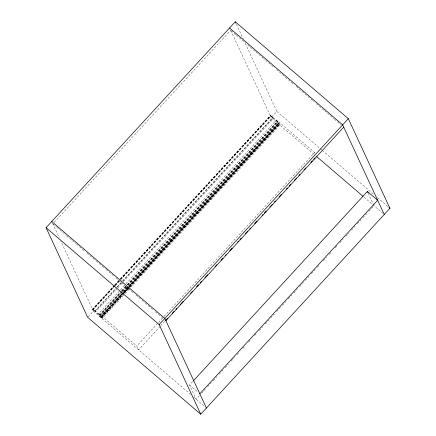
<?xml version="1.0" encoding="UTF-8"?>
<svg xmlns="http://www.w3.org/2000/svg" width="436" height="436" viewBox="0 0 436 436"><rect width="100%" height="100%" fill="white"/><g stroke="black" fill="none" stroke-linecap="round" stroke-linejoin="round"><path stroke-width="0.33" stroke-dasharray="2.18 1.64" d="M54.206 222.322L230.649 30.28M114.216 285.417L92.563 308.982L99.762 315.168L121.415 291.602M114.673 284.915L119.742 279.4M120.205 278.898L270.391 115.436L277.53 121.497L127.405 285.084M92.852 309.168L114.505 285.602M114.962 285.1L120.031 279.585M120.489 279.084L270.674 115.627M114.57 285.738L92.912 309.298L93.751 310.279M115.022 285.231L120.102 279.721M120.554 279.214L270.745 115.763L272.887 117.616M93.01 309.516L114.663 285.951M115.12 285.449L120.189 279.934M120.652 279.432L270.745 115.763M114.902 286.027L93.249 309.593L94.944 311.081A4.24 0.507 42.6 0 0 94.519 310.764L94.476 310.732M115.366 285.526L120.434 280.01M120.892 279.503L271.078 116.047M88.116 316.847L93.353 311.141L60.871 241.163M314.034 154.317L271.181 117.6L276.855 111.42L244.945 42.674M94.972 311.064L116.625 287.498M117.088 286.997L122.151 281.482M122.614 280.98L272.8 117.524A4.24 0.507 42.6 0 0 272.347 117.224L271.557 116.635M95.059 311.162L115.333 289.101M117.175 287.095L122.244 281.58M122.701 281.078L272.887 117.616M94.694 310.988L94.743 311.021A3.782 0.452 42.6 0 1 95.707 311.773L117.36 288.207M117.824 287.706L122.892 282.19M123.35 281.689L273.536 118.232L276.402 120.614L278.032 123.47L128.767 285.929M122.036 291.897L99.926 315.964L100.95 316.841L128.593 286.757L100.547 317.31L98.765 313.468L119.955 290.403M120.418 289.902L125.486 284.386M125.944 283.885L276.593 119.922L314.623 152.513L315.135 153.608M99.419 314.874L119.687 292.812M121.53 290.807L126.598 285.291M127.061 284.79L277.247 121.333L277.59 121.628M121.355 291.477L99.762 315.168M121.813 290.976L126.881 285.455M127.345 284.953L277.53 121.497M121.873 291.101L126.941 285.585M122.5 291.395L127.568 285.88M128.026 285.378L277.754 122.418L278.778 123.301L129.056 286.256M122.096 292.022L99.986 316.089L101.757 317.686L102.449 318.187L124.571 294.12M122.56 291.521L127.623 286.005M128.086 285.504L277.808 122.549L280.272 124.642L130.56 287.602M121.399 293.951L100.204 317.016L99.043 314.628L95.707 311.773M123.241 291.946L126.925 287.934M100.95 316.841L128.533 286.632M128.996 286.13L278.718 123.17L280.288 124.631M129.111 286.218L278.375 123.764L276.593 119.922M101.01 316.972L128.653 286.888M129.116 286.387L278.838 123.426M101.07 317.097L123.186 293.03M123.644 292.529L278.898 123.557M129.279 287.346L101.637 317.43L129.22 287.22M129.677 286.719L279.405 123.759L129.737 286.844M101.697 317.561L122.429 294.998M124.271 292.992L129.339 287.477M129.797 286.975L279.525 124.015M101.757 317.686L123.868 293.619M124.331 293.117L129.399 287.602M129.857 287.101L279.585 124.146M125.028 293.619L130.097 288.103M160.23 326.33L138.583 349.895L136.795 346.053L157.99 322.989M158.448 322.487L163.516 316.972M163.98 316.471L314.623 152.513M160.693 325.828L165.299 320.814M199.366 395.708L196.14 399.218L189.546 385.004L192.772 381.495M201.672 393.201L205.356 389.19M207.661 386.683L211.346 382.672M213.188 380.666L216.872 376.655M219.177 374.148L222.861 370.137M225.167 367.63L228.393 364.115M231.156 361.106L234.377 357.596M237.146 354.588L238.988 352.582M242.672 348.571L244.978 346.064M248.662 342.053L250.967 339.546M254.651 335.535L256.951 333.028M259.257 330.521L262.941 326.51M265.246 324.002L268.93 319.991M270.772 317.986L274.462 313.975M276.762 311.468L280.452 307.456M282.294 305.451L285.978 301.44M288.283 298.933L291.967 294.921M293.81 292.916L297.494 288.905M299.799 286.398L303.483 282.386M305.325 280.381L309.01 276.37M311.315 273.863L314.999 269.851M317.304 267.344L319.61 264.837M323.294 260.826L326.52 257.316M329.284 254.308L331.126 252.302M335.273 247.79L337.115 245.784M339.878 242.776L343.105 239.266M345.868 236.258L349.094 232.748M351.394 230.241L355.084 226.23M357.384 223.723L361.068 219.711M362.916 217.706L366.6 213.695M368.9 211.188L373.51 206.174M94.105 310.465L93.729 310.181M94.274 310.683L93.527 310.012M271.492 116.581L272.571 117.48A3.782 0.452 42.6 0 1 273.536 118.232M231.167 30.722L235.811 34.706M236.328 35.147L245.621 43.109M247.686 44.881L255.431 51.513M255.948 51.96L265.241 59.923M265.758 60.364L274.533 67.885M276.598 69.651L284.861 76.731M285.378 77.172L293.635 84.252M296.218 86.464L304.481 93.544M304.993 93.985L314.291 101.948M316.356 103.719L324.101 110.352M324.613 110.793L333.905 118.756M334.423 119.197L340.62 124.511M276.855 111.42L319.708 148.142M320.226 148.583L321.773 149.908M322.291 150.349L374.437 195.034M377.532 197.688L387.86 206.533M364.115 197.225L372.371 204.304M372.889 204.746L382.704 213.16M52.821 223.826L56.435 226.922M56.953 227.363L66.245 235.326M66.763 235.767L76.055 243.729M76.573 244.176L84.829 251.25M86.895 253.022L95.675 260.543M96.193 260.984L105.485 268.947M105.997 269.388L113.742 276.026M115.807 277.797L125.105 285.76M125.617 286.201L133.879 293.275M135.945 295.047L144.719 302.568M145.237 303.009L153.499 310.089M155.565 311.86L162.792 318.051M189.546 385.004L197.77 392.051M98.765 313.468L136.795 346.053M93.353 311.141L190.418 394.308M193.513 396.962L204.364 406.259M93.462 310.034L93.086 309.68M271.197 116.401L270.396 115.458M271.154 116.287L270.838 115.976M101.577 317.304L102.46 318.171M100.89 316.716L101.637 317.43M93.19 309.702L92.568 309.004M368.235 193.317L373.685 205.056M236.394 24.258L243.234 38.989M230.72 30.433L271.181 117.6M52.609 223.363L59.16 237.478"/><path stroke-width="0.65" d="M46.074 227.696L235.255 21.8L348.32 118.679L389.926 208.304L200.745 414.2L87.68 317.321L46.074 227.696L159.145 324.58L200.745 414.2M159.145 324.58L348.32 118.679M165.762 320.313L167.604 318.307M172.209 313.293L174.051 311.288M175.899 309.282L176.82 308.279M180.504 304.268L183.267 301.26M190.641 293.237L192.483 291.232M196.625 286.719L198.473 284.713M200.315 282.708L201.694 281.204M204.92 277.694L207.683 274.685M215.057 266.663L216.899 264.657M221.047 260.145L222.889 258.139M225.189 255.632L226.11 254.629M229.799 250.618L232.099 248.111M237.631 242.094L238.552 241.092M239.931 239.587L241.315 238.083M245.463 233.571L247.762 231.064M249.605 229.058L250.531 228.055M254.673 223.543L256.978 221.03M262.047 215.515L262.968 214.512M264.347 213.008L266.194 211.002M269.879 206.991L272.178 204.484M274.484 201.977L275.405 200.974M279.089 196.963L281.394 194.456M286.463 188.941L287.384 187.938M289.226 185.932L290.61 184.428M294.295 180.417L296.6 177.91M298.9 175.403L299.821 174.4M303.968 169.887L305.81 167.882M310.879 162.366L312.263 160.862M313.642 159.358L315.026 157.854M165.887 320.705L343.715 127.165M193.23 380.993L367.374 191.459L377.652 200.266L199.824 393.812M229.581 27.975L342.647 124.86L384.247 214.479M388.89 207.416L389.926 208.304M316.1 156.088L363.079 196.342M51.753 221.521L164.819 318.4L206.419 408.025M367.374 191.459L367.946 192.696M235.255 21.8L235.827 23.026"/></g></svg>
